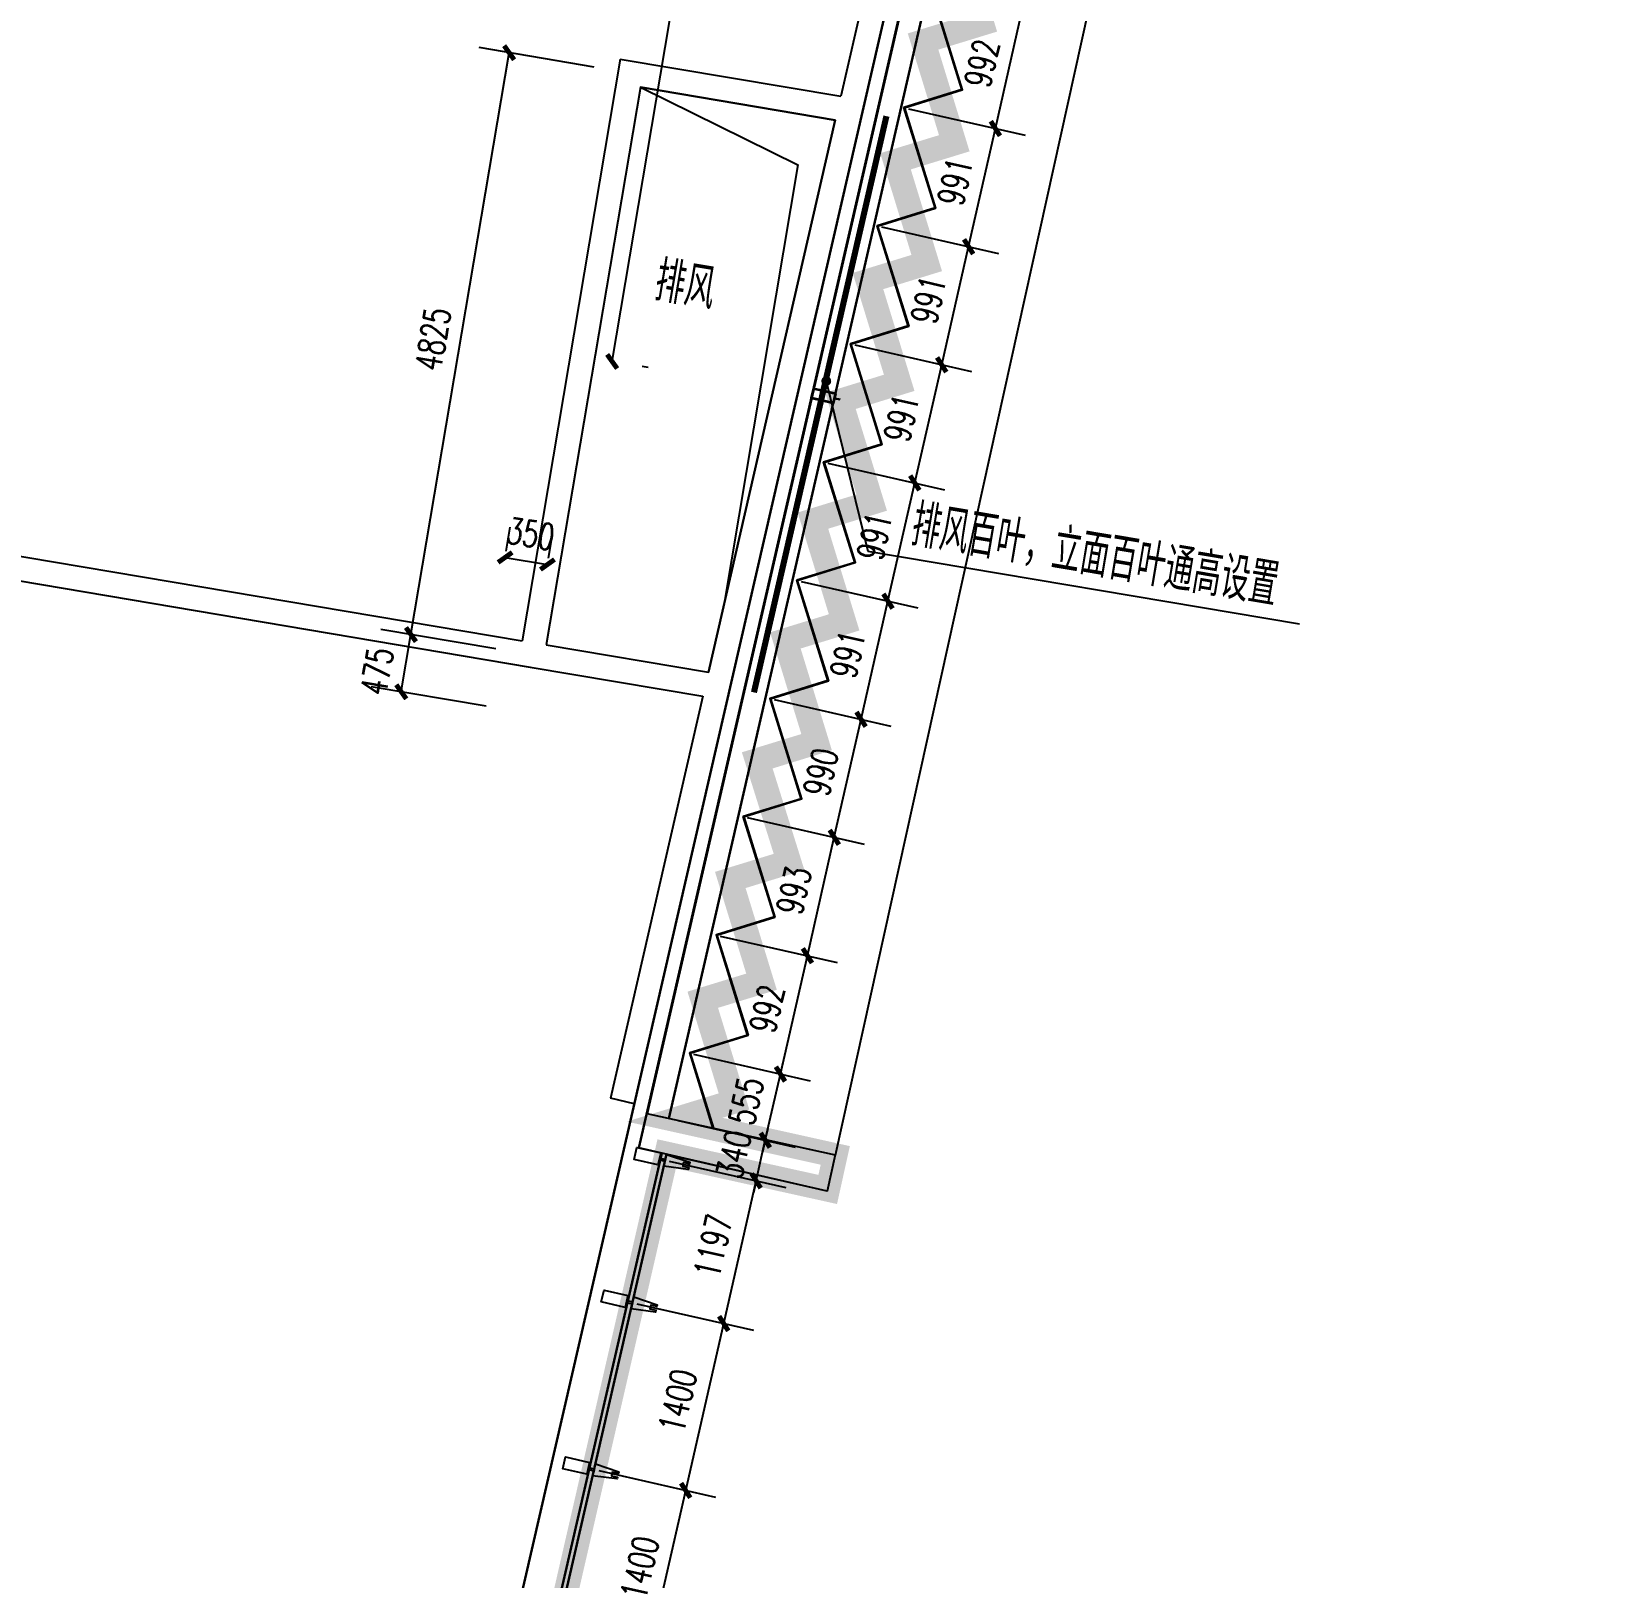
# Model space of a CAD drawing. Extents: x -936 to 12807311, y 101 to 1511157.
# Drawn here: x 12328799 to 12341746, y 1182663 to 1195302 of the extents above; entities that cross this region are included whole.
import ezdxf

# ---------------------------------------------------------------- set-up
doc = ezdxf.new("R2010")
doc.units = 0
doc.header["$LTSCALE"] = 1000
doc.header["$MEASUREMENT"] = 0
doc.linetypes.add('PX-PLAN-F2-T3$0$DASH', pattern=[0.35, 0.25, -0.1])
doc.linetypes.add('PX-PLAN-F2-T3$0$DASHED', pattern=[0.75, 0.5, -0.25])
for name, color, linetype in [('PX-GLAZ-F2$0$PX-GLAZ-F1$0$NSSH-0322', 2, 'Continuous'), ('PX-GLAZ-F2$0$PX-GLAZ-F2$0$PX-GLAZ-F2$0$幕墙线', 104, 'Continuous'), ('PX-GLAZ-F2$0$PX-GLAZ-F2$0$PX-GLAZ-F2$0$平台轮廓', 3, 'Continuous'), ('PX-GLAZ-F2$0$绿化', 3, 'Continuous'), ('PX-PLAN-F2-T3$0$00-百叶位置', 3, 'Continuous'), ('PX-PLAN-F2-T3$0$DIM_LEAD', 3, 'Continuous'), ('PX-PLAN-F2-T3$0$FIRE', 1, 'PX-PLAN-F2-T3$0$DASHED'), ('PX-PLAN-F2-T3$0$HOLE', 2, 'Continuous'), ('PX-PLAN-F2-T3$0$PUB_DIM', 3, 'Continuous'), ('PX-PLAN-F2-T3$0$PUB_TEXT', 7, 'Continuous'), ('PX-PLAN-F2-T3$0$WALL', 9, 'Continuous')]:
    doc.layers.add(name, color=color, linetype=linetype)
for name, color, linetype, lineweight in [('PX-GLAZ-F2$0$PX-GLAZ-F2$0$_EDO-ALUMINIUM-SECTION', 90, 'Continuous', 30), ('PX-GLAZ-F2$0$PX-GLAZ-F2$0$_EDO-GLASS-SECTION', 130, 'Continuous', 30), ('PX-GLAZ-F2$0$PX-GLAZ-F2$0$PX-GLAZ-F2$0$板边线', 36, 'Continuous', 30)]:
    doc.layers.add(name, color=color, linetype=linetype, lineweight=lineweight)
doc.styles.add('PX-PLAN-F2-T3$0$_TCH_DIM_T3', font='SIMPLEX', dxfattribs={"width": 0.705882, "bigfont": 'GBCBIG'})
doc.styles.add('PX-PLAN-F2-T3$0$Standard', font='gbenor.shx', dxfattribs={"bigfont": 'gbcbig.shx'})
doc.styles.add('PX-PLAN-F2-T3$0$XD2008', font='xd-hzs.shx', dxfattribs={"width": 0.7, "bigfont": 'xd-hztxt.shx'})
doc.dimstyles.new('PX-PLAN-F2-T3$0$_TCH_ARCH&&100', dxfattribs={"dimtxt": 212.5, "dimasz": 100, "dimexe": 250, "dimexo": 300, "dimgap": 118.75, "dimtad": 1, "dimdec": 0, "dimzin": 0, "dimdsep": 46, "dimtxsty": 'PX-PLAN-F2-T3$0$_TCH_DIM_T3', "dimblk": 'PX-PLAN-F2-T3$0$_ArchTick', "dimcen": 0.09, "dimclrd": 1, "dimclre": 1, "dimclrt": 4, "dimazin": 2, "dimtfac": 1, "dimtdec": 0, "dimtix": 1, "dimtmove": 2, "dimatfit": 3, "dimfxl": 0, "dimtolj": 1, "dimtzin": 0, "dimarcsym": 0})

# ---------------------------------------------------------------- blocks, each defined once
blk = doc.blocks.new('PX-PLAN-F2-T3$0$_ArchTick')
at = {"color": 0, "linetype": 'ByBlock', "const_width": 0.4}
blk.add_lwpolyline([(-0.5, -0.5), (0.5, 0.5)], dxfattribs=at)
blk = doc.blocks.new('*D1395')
at = {"layer": 'Defpoints', "color": 0, "transparency": 16777216}
for p in [(12332703, 1195130), (12333694, 1194963), (12332891, 1190205)]:
    blk.add_point(p, dxfattribs=at)
at = {"layer": 'PX-PLAN-F2-T3$0$PUB_DIM', "color": 1, "lineweight": -2, "transparency": 16777216}
for p, q in [((12331900, 1190372), (12332703, 1195130)), ((12333398, 1195013), (12332457, 1195172)), ((12332595, 1190255), (12331654, 1190414))]:
    blk.add_line(p, q, dxfattribs=at)
at = {"layer": 'PX-PLAN-F2-T3$0$PUB_DIM', "color": 1, "lineweight": -2, "transparency": 16777216, "xscale": 100, "yscale": 100, "zscale": 100}
for p, rotation in [((12332703, 1195130), 80.42361603304155), ((12331900, 1190372), 260.4236160330416)]:
    blk.add_blockref('PX-PLAN-F2-T3$0$_ArchTick', p, dxfattribs=dict(at, rotation=rotation))
at = {"layer": 'PX-PLAN-F2-T3$0$PUB_DIM', "color": 4, "transparency": 16777216, "insert": (12332080, 1192789), "char_height": 212.5, "attachment_point": 5, "rotation": 80.4236, "style": 'PX-PLAN-F2-T3$0$_TCH_DIM_T3'}
blk.add_mtext('\\A1;4825', dxfattribs=at)
blk = doc.blocks.new('*D1396')
at = {"layer": 'Defpoints', "color": 0, "transparency": 16777216}
for p in [(12331900, 1190372), (12332891, 1190205), (12332812, 1189737)]:
    blk.add_point(p, dxfattribs=at)
at = {"layer": 'PX-PLAN-F2-T3$0$PUB_DIM', "color": 1, "lineweight": -2, "transparency": 16777216}
for p, q in [((12332595, 1190255), (12331654, 1190414)), ((12331821, 1189904), (12331900, 1190372)), ((12332516, 1189787), (12331575, 1189945))]:
    blk.add_line(p, q, dxfattribs=at)
at = {"layer": 'PX-PLAN-F2-T3$0$PUB_DIM', "color": 1, "lineweight": -2, "transparency": 16777216, "xscale": 100, "yscale": 100, "zscale": 100}
for p, rotation in [((12331900, 1190372), 80.42361603295025), ((12331821, 1189904), 260.4236160329503)]:
    blk.add_blockref('PX-PLAN-F2-T3$0$_ArchTick', p, dxfattribs=dict(at, rotation=rotation))
at = {"layer": 'PX-PLAN-F2-T3$0$PUB_DIM', "color": 4, "transparency": 16777216, "insert": (12331622, 1190072), "char_height": 212.5, "attachment_point": 5, "rotation": 80.4236, "style": 'PX-PLAN-F2-T3$0$_TCH_DIM_T3'}
blk.add_mtext('\\A1;475', dxfattribs=at)
blk = doc.blocks.new('*D1423')
at = {"layer": 'Defpoints', "color": 0, "transparency": 16777216}
for p in [(12333016, 1190945), (12332628, 1190759), (12332975, 1190700)]:
    blk.add_point(p, dxfattribs=at)
at = {"layer": 'PX-PLAN-F2-T3$0$PUB_DIM', "color": 1, "lineweight": -2, "transparency": 16777216}
for p, q in [((12332678, 1191054), (12332711, 1191250)), ((12333025, 1190996), (12333058, 1191191)), ((12332670, 1191003), (12333016, 1190945))]:
    blk.add_line(p, q, dxfattribs=at)
at = {"layer": 'PX-PLAN-F2-T3$0$PUB_DIM', "color": 1, "lineweight": -2, "transparency": 16777216, "xscale": 100, "yscale": 100, "zscale": 100}
for p, rotation in [((12332670, 1191003), 170.4236160484448), ((12333016, 1190945), 350.4236160484448)]:
    blk.add_blockref('PX-PLAN-F2-T3$0$_ArchTick', p, dxfattribs=dict(at, rotation=rotation))
at = {"layer": 'PX-PLAN-F2-T3$0$PUB_DIM', "color": 4, "transparency": 16777216, "insert": (12332880, 1191196), "char_height": 212.5, "attachment_point": 5, "rotation": 350.4236, "style": 'PX-PLAN-F2-T3$0$_TCH_DIM_T3'}
blk.add_mtext('\\A1;350', dxfattribs=at)
blk = doc.blocks.new('*D1517')
at = {"layer": 'Defpoints', "color": 0, "transparency": 16777216}
for p in [(12333143, 1183601), (12334146, 1183373), (12332832, 1182236)]:
    blk.add_point(p, dxfattribs=at)
at = {"layer": 'PX-PLAN-F2-T3$0$PUB_DIM', "color": 1, "lineweight": -2, "transparency": 16777216}
for p, q in [((12333435, 1183535), (12334390, 1183318)), ((12333836, 1182008), (12334146, 1183373)), ((12333125, 1182170), (12334080, 1181952))]:
    blk.add_line(p, q, dxfattribs=at)
at = {"layer": 'PX-PLAN-F2-T3$0$PUB_DIM', "color": 1, "lineweight": -2, "transparency": 16777216, "xscale": 100, "yscale": 100, "zscale": 100}
for p, rotation in [((12334146, 1183373), 77.19157221366096), ((12333836, 1182008), 257.1915722136609)]:
    blk.add_blockref('PX-PLAN-F2-T3$0$_ArchTick', p, dxfattribs=dict(at, rotation=rotation))
at = {"layer": 'PX-PLAN-F2-T3$0$PUB_DIM', "color": 4, "transparency": 16777216, "insert": (12333772, 1182740), "char_height": 212.5, "attachment_point": 5, "rotation": 77.1916, "style": 'PX-PLAN-F2-T3$0$_TCH_DIM_T3'}
blk.add_mtext('\\A1;1400', dxfattribs=at)
blk = doc.blocks.new('*D1518')
at = {"layer": 'Defpoints', "color": 0, "transparency": 16777216}
for p in [(12333453, 1184966), (12334457, 1184738), (12333143, 1183601)]:
    blk.add_point(p, dxfattribs=at)
at = {"layer": 'PX-PLAN-F2-T3$0$PUB_DIM', "color": 1, "lineweight": -2, "transparency": 16777216}
for p, q in [((12333746, 1184900), (12334701, 1184683)), ((12334146, 1183373), (12334457, 1184738)), ((12333435, 1183535), (12334390, 1183318))]:
    blk.add_line(p, q, dxfattribs=at)
at = {"layer": 'PX-PLAN-F2-T3$0$PUB_DIM', "color": 1, "lineweight": -2, "transparency": 16777216, "xscale": 100, "yscale": 100, "zscale": 100}
for p, rotation in [((12334457, 1184738), 77.19157221369225), ((12334146, 1183373), 257.1915722136923)]:
    blk.add_blockref('PX-PLAN-F2-T3$0$_ArchTick', p, dxfattribs=dict(at, rotation=rotation))
at = {"layer": 'PX-PLAN-F2-T3$0$PUB_DIM', "color": 4, "transparency": 16777216, "insert": (12334082, 1184105), "char_height": 212.5, "attachment_point": 5, "rotation": 77.1916, "style": 'PX-PLAN-F2-T3$0$_TCH_DIM_T3'}
blk.add_mtext('\\A1;1400', dxfattribs=at)
blk = doc.blocks.new('*D1519')
at = {"layer": 'Defpoints', "color": 0, "transparency": 16777216}
for p in [(12333718, 1186133), (12334722, 1185905), (12333453, 1184966)]:
    blk.add_point(p, dxfattribs=at)
at = {"layer": 'PX-PLAN-F2-T3$0$PUB_DIM', "color": 1, "lineweight": -2, "transparency": 16777216}
for p, q in [((12334011, 1186067), (12334966, 1185850)), ((12334457, 1184738), (12334722, 1185905)), ((12333746, 1184900), (12334701, 1184683))]:
    blk.add_line(p, q, dxfattribs=at)
at = {"layer": 'PX-PLAN-F2-T3$0$PUB_DIM', "color": 1, "lineweight": -2, "transparency": 16777216, "xscale": 100, "yscale": 100, "zscale": 100}
for p, rotation in [((12334722, 1185905), 77.19157221368418), ((12334457, 1184738), 257.1915722136841)]:
    blk.add_blockref('PX-PLAN-F2-T3$0$_ArchTick', p, dxfattribs=dict(at, rotation=rotation))
at = {"layer": 'PX-PLAN-F2-T3$0$PUB_DIM', "color": 4, "transparency": 16777216, "insert": (12334370, 1185372), "char_height": 212.5, "attachment_point": 5, "rotation": 77.1916, "style": 'PX-PLAN-F2-T3$0$_TCH_DIM_T3'}
blk.add_mtext('\\A1;1197', dxfattribs=at)
blk = doc.blocks.new('*D1520')
at = {"layer": 'Defpoints', "color": 0, "transparency": 16777216}
for p in [(12333794, 1186465), (12334797, 1186237), (12333718, 1186133)]:
    blk.add_point(p, dxfattribs=at)
at = {"layer": 'PX-PLAN-F2-T3$0$PUB_DIM', "color": 1, "lineweight": -2, "transparency": 16777216}
for p, q in [((12334086, 1186399), (12335041, 1186181)), ((12334797, 1186237), (12334820, 1186334)), ((12334722, 1185905), (12334797, 1186237)), ((12334011, 1186067), (12334966, 1185850)), ((12334722, 1185905), (12334700, 1185808))]:
    blk.add_line(p, q, dxfattribs=at)
at = {"layer": 'PX-PLAN-F2-T3$0$PUB_DIM', "color": 1, "lineweight": -2, "transparency": 16777216, "xscale": 100, "yscale": 100, "zscale": 100}
for p, rotation in [((12334797, 1186237), 257.1915722134671), ((12334722, 1185905), 77.1915722134671)]:
    blk.add_blockref('PX-PLAN-F2-T3$0$_ArchTick', p, dxfattribs=dict(at, rotation=rotation))
at = {"layer": 'PX-PLAN-F2-T3$0$PUB_DIM', "color": 4, "transparency": 16777216, "insert": (12334540, 1186121), "char_height": 212.5, "attachment_point": 5, "rotation": 77.1916, "style": 'PX-PLAN-F2-T3$0$_TCH_DIM_T3'}
blk.add_mtext('\\A1;340', dxfattribs=at)
blk = doc.blocks.new('*D1521')
at = {"layer": 'Defpoints', "color": 0, "transparency": 16777216}
for p in [(12333917, 1187007), (12334921, 1186778), (12333794, 1186465)]:
    blk.add_point(p, dxfattribs=at)
at = {"layer": 'PX-PLAN-F2-T3$0$PUB_DIM', "color": 1, "lineweight": -2, "transparency": 16777216}
for p, q in [((12334209, 1186940), (12335164, 1186723)), ((12334921, 1186778), (12334943, 1186876)), ((12334797, 1186237), (12334921, 1186778)), ((12334086, 1186399), (12335041, 1186181)), ((12334797, 1186237), (12334775, 1186139))]:
    blk.add_line(p, q, dxfattribs=at)
at = {"layer": 'PX-PLAN-F2-T3$0$PUB_DIM', "color": 1, "lineweight": -2, "transparency": 16777216, "xscale": 100, "yscale": 100, "zscale": 100}
for p, rotation in [((12334921, 1186778), 257.1915722136838), ((12334797, 1186237), 77.19157221368381)]:
    blk.add_blockref('PX-PLAN-F2-T3$0$_ArchTick', p, dxfattribs=dict(at, rotation=rotation))
at = {"layer": 'PX-PLAN-F2-T3$0$PUB_DIM', "color": 4, "transparency": 16777216, "insert": (12334640, 1186558), "char_height": 212.5, "attachment_point": 5, "rotation": 77.1916, "style": 'PX-PLAN-F2-T3$0$_TCH_DIM_T3'}
blk.add_mtext('\\A1;555', dxfattribs=at)
blk = doc.blocks.new('*D1522')
at = {"layer": 'Defpoints', "color": 0, "transparency": 16777216}
for p in [(12334137, 1187974), (12335141, 1187746), (12333917, 1187007)]:
    blk.add_point(p, dxfattribs=at)
at = {"layer": 'PX-PLAN-F2-T3$0$PUB_DIM', "color": 1, "lineweight": -2, "transparency": 16777216}
for p, q in [((12334429, 1187907), (12335384, 1187690)), ((12334921, 1186778), (12335141, 1187746)), ((12334209, 1186940), (12335164, 1186723))]:
    blk.add_line(p, q, dxfattribs=at)
at = {"layer": 'PX-PLAN-F2-T3$0$PUB_DIM', "color": 1, "lineweight": -2, "transparency": 16777216, "xscale": 100, "yscale": 100, "zscale": 100}
for p, rotation in [((12335141, 1187746), 77.19157221374051), ((12334921, 1186778), 257.1915722137406)]:
    blk.add_blockref('PX-PLAN-F2-T3$0$_ArchTick', p, dxfattribs=dict(at, rotation=rotation))
at = {"layer": 'PX-PLAN-F2-T3$0$PUB_DIM', "color": 4, "transparency": 16777216, "insert": (12334811, 1187312), "char_height": 212.5, "attachment_point": 5, "rotation": 77.1916, "style": 'PX-PLAN-F2-T3$0$_TCH_DIM_T3'}
blk.add_mtext('\\A1;992', dxfattribs=at)
blk = doc.blocks.new('*D1523')
at = {"layer": 'Defpoints', "color": 0, "transparency": 16777216}
for p in [(12334357, 1188942), (12335361, 1188714), (12334137, 1187974)]:
    blk.add_point(p, dxfattribs=at)
at = {"layer": 'PX-PLAN-F2-T3$0$PUB_DIM', "color": 1, "lineweight": -2, "transparency": 16777216}
for p, q in [((12334650, 1188876), (12335604, 1188659)), ((12335141, 1187746), (12335361, 1188714)), ((12334429, 1187907), (12335384, 1187690))]:
    blk.add_line(p, q, dxfattribs=at)
at = {"layer": 'PX-PLAN-F2-T3$0$PUB_DIM', "color": 1, "lineweight": -2, "transparency": 16777216, "xscale": 100, "yscale": 100, "zscale": 100}
for p, rotation in [((12335361, 1188714), 77.19157221366567), ((12335141, 1187746), 257.1915722136657)]:
    blk.add_blockref('PX-PLAN-F2-T3$0$_ArchTick', p, dxfattribs=dict(at, rotation=rotation))
at = {"layer": 'PX-PLAN-F2-T3$0$PUB_DIM', "color": 4, "transparency": 16777216, "insert": (12335031, 1188280), "char_height": 212.5, "attachment_point": 5, "rotation": 77.1916, "style": 'PX-PLAN-F2-T3$0$_TCH_DIM_T3'}
blk.add_mtext('\\A1;993', dxfattribs=at)
blk = doc.blocks.new('*D1524')
at = {"layer": 'Defpoints', "color": 0, "transparency": 16777216}
for p in [(12334576, 1189907), (12335580, 1189679), (12334357, 1188942)]:
    blk.add_point(p, dxfattribs=at)
at = {"layer": 'PX-PLAN-F2-T3$0$PUB_DIM', "color": 1, "lineweight": -2, "transparency": 16777216}
for p, q in [((12334869, 1189841), (12335824, 1189624)), ((12335361, 1188714), (12335580, 1189679)), ((12334650, 1188876), (12335604, 1188659))]:
    blk.add_line(p, q, dxfattribs=at)
at = {"layer": 'PX-PLAN-F2-T3$0$PUB_DIM', "color": 1, "lineweight": -2, "transparency": 16777216, "xscale": 100, "yscale": 100, "zscale": 100}
for p, rotation in [((12335580, 1189679), 77.1915722136498), ((12335361, 1188714), 257.1915722136498)]:
    blk.add_blockref('PX-PLAN-F2-T3$0$_ArchTick', p, dxfattribs=dict(at, rotation=rotation))
at = {"layer": 'PX-PLAN-F2-T3$0$PUB_DIM', "color": 4, "transparency": 16777216, "insert": (12335251, 1189247), "char_height": 212.5, "attachment_point": 5, "rotation": 77.1916, "style": 'PX-PLAN-F2-T3$0$_TCH_DIM_T3'}
blk.add_mtext('\\A1;990', dxfattribs=at)
blk = doc.blocks.new('*D1525')
at = {"layer": 'Defpoints', "color": 0, "transparency": 16777216}
for p in [(12334796, 1190874), (12335800, 1190645), (12334576, 1189907)]:
    blk.add_point(p, dxfattribs=at)
at = {"layer": 'PX-PLAN-F2-T3$0$PUB_DIM', "color": 1, "lineweight": -2, "transparency": 16777216}
for p, q in [((12335089, 1190807), (12336044, 1190590)), ((12335580, 1189679), (12335800, 1190645)), ((12334869, 1189841), (12335824, 1189624))]:
    blk.add_line(p, q, dxfattribs=at)
at = {"layer": 'PX-PLAN-F2-T3$0$PUB_DIM', "color": 1, "lineweight": -2, "transparency": 16777216, "xscale": 100, "yscale": 100, "zscale": 100}
for p, rotation in [((12335800, 1190645), 77.1915722136835), ((12335580, 1189679), 257.1915722136835)]:
    blk.add_blockref('PX-PLAN-F2-T3$0$_ArchTick', p, dxfattribs=dict(at, rotation=rotation))
at = {"layer": 'PX-PLAN-F2-T3$0$PUB_DIM', "color": 4, "transparency": 16777216, "insert": (12335471, 1190212), "char_height": 212.5, "attachment_point": 5, "rotation": 77.1916, "style": 'PX-PLAN-F2-T3$0$_TCH_DIM_T3'}
blk.add_mtext('\\A1;991', dxfattribs=at)
blk = doc.blocks.new('*D1526')
at = {"layer": 'Defpoints', "color": 0, "transparency": 16777216}
for p in [(12335016, 1191840), (12336019, 1191612), (12334796, 1190874)]:
    blk.add_point(p, dxfattribs=at)
at = {"layer": 'PX-PLAN-F2-T3$0$PUB_DIM', "color": 1, "lineweight": -2, "transparency": 16777216}
for p, q in [((12335308, 1191773), (12336263, 1191556)), ((12335800, 1190645), (12336019, 1191612)), ((12335089, 1190807), (12336044, 1190590))]:
    blk.add_line(p, q, dxfattribs=at)
at = {"layer": 'PX-PLAN-F2-T3$0$PUB_DIM', "color": 1, "lineweight": -2, "transparency": 16777216, "xscale": 100, "yscale": 100, "zscale": 100}
for p, rotation in [((12336019, 1191612), 77.19157221371616), ((12335800, 1190645), 257.1915722137161)]:
    blk.add_blockref('PX-PLAN-F2-T3$0$_ArchTick', p, dxfattribs=dict(at, rotation=rotation))
at = {"layer": 'PX-PLAN-F2-T3$0$PUB_DIM', "color": 4, "transparency": 16777216, "insert": (12335690, 1191178), "char_height": 212.5, "attachment_point": 5, "rotation": 77.1916, "style": 'PX-PLAN-F2-T3$0$_TCH_DIM_T3'}
blk.add_mtext('\\A1;991', dxfattribs=at)
blk = doc.blocks.new('*D1527')
at = {"layer": 'Defpoints', "color": 0, "transparency": 16777216}
for p in [(12335235, 1192806), (12336239, 1192578), (12335016, 1191840)]:
    blk.add_point(p, dxfattribs=at)
at = {"layer": 'PX-PLAN-F2-T3$0$PUB_DIM', "color": 1, "lineweight": -2, "transparency": 16777216}
for p, q in [((12335528, 1192740), (12336483, 1192522)), ((12336019, 1191612), (12336239, 1192578)), ((12335308, 1191773), (12336263, 1191556))]:
    blk.add_line(p, q, dxfattribs=at)
at = {"layer": 'PX-PLAN-F2-T3$0$PUB_DIM', "color": 1, "lineweight": -2, "transparency": 16777216, "xscale": 100, "yscale": 100, "zscale": 100}
for p, rotation in [((12336239, 1192578), 77.1915722136835), ((12336019, 1191612), 257.1915722136835)]:
    blk.add_blockref('PX-PLAN-F2-T3$0$_ArchTick', p, dxfattribs=dict(at, rotation=rotation))
at = {"layer": 'PX-PLAN-F2-T3$0$PUB_DIM', "color": 4, "transparency": 16777216, "insert": (12335910, 1192145), "char_height": 212.5, "attachment_point": 5, "rotation": 77.1916, "style": 'PX-PLAN-F2-T3$0$_TCH_DIM_T3'}
blk.add_mtext('\\A1;991', dxfattribs=at)
blk = doc.blocks.new('*D1528')
at = {"layer": 'Defpoints', "color": 0, "transparency": 16777216}
for p in [(12335455, 1193772), (12336459, 1193544), (12335235, 1192806)]:
    blk.add_point(p, dxfattribs=at)
at = {"layer": 'PX-PLAN-F2-T3$0$PUB_DIM', "color": 1, "lineweight": -2, "transparency": 16777216}
for p, q in [((12335748, 1193706), (12336703, 1193489)), ((12336239, 1192578), (12336459, 1193544)), ((12335528, 1192740), (12336483, 1192522))]:
    blk.add_line(p, q, dxfattribs=at)
at = {"layer": 'PX-PLAN-F2-T3$0$PUB_DIM', "color": 1, "lineweight": -2, "transparency": 16777216, "xscale": 100, "yscale": 100, "zscale": 100}
for p, rotation in [((12336459, 1193544), 77.19157221364732), ((12336239, 1192578), 257.1915722136473)]:
    blk.add_blockref('PX-PLAN-F2-T3$0$_ArchTick', p, dxfattribs=dict(at, rotation=rotation))
at = {"layer": 'PX-PLAN-F2-T3$0$PUB_DIM', "color": 4, "transparency": 16777216, "insert": (12336130, 1193111), "char_height": 212.5, "attachment_point": 5, "rotation": 77.1916, "style": 'PX-PLAN-F2-T3$0$_TCH_DIM_T3'}
blk.add_mtext('\\A1;991', dxfattribs=at)
blk = doc.blocks.new('*D1529')
at = {"layer": 'Defpoints', "color": 0, "transparency": 16777216}
for p in [(12335675, 1194738), (12336678, 1194510), (12335455, 1193772)]:
    blk.add_point(p, dxfattribs=at)
at = {"layer": 'PX-PLAN-F2-T3$0$PUB_DIM', "color": 1, "lineweight": -2, "transparency": 16777216}
for p, q in [((12335967, 1194672), (12336922, 1194455)), ((12336459, 1193544), (12336678, 1194510)), ((12335748, 1193706), (12336703, 1193489))]:
    blk.add_line(p, q, dxfattribs=at)
at = {"layer": 'PX-PLAN-F2-T3$0$PUB_DIM', "color": 1, "lineweight": -2, "transparency": 16777216, "xscale": 100, "yscale": 100, "zscale": 100}
for p, rotation in [((12336678, 1194510), 77.19157221365255), ((12336459, 1193544), 257.1915722136525)]:
    blk.add_blockref('PX-PLAN-F2-T3$0$_ArchTick', p, dxfattribs=dict(at, rotation=rotation))
at = {"layer": 'PX-PLAN-F2-T3$0$PUB_DIM', "color": 4, "transparency": 16777216, "insert": (12336349, 1194077), "char_height": 212.5, "attachment_point": 5, "rotation": 77.1916, "style": 'PX-PLAN-F2-T3$0$_TCH_DIM_T3'}
blk.add_mtext('\\A1;991', dxfattribs=at)
blk = doc.blocks.new('*D1530')
at = {"layer": 'Defpoints', "color": 0, "transparency": 16777216}
for p in [(12335895, 1195706), (12336898, 1195478), (12335675, 1194738)]:
    blk.add_point(p, dxfattribs=at)
at = {"layer": 'PX-PLAN-F2-T3$0$PUB_DIM', "color": 1, "lineweight": -2, "transparency": 16777216}
for p, q in [((12336187, 1195639), (12337142, 1195422)), ((12336678, 1194510), (12336898, 1195478)), ((12335967, 1194672), (12336922, 1194455))]:
    blk.add_line(p, q, dxfattribs=at)
at = {"layer": 'PX-PLAN-F2-T3$0$PUB_DIM', "color": 1, "lineweight": -2, "transparency": 16777216, "xscale": 100, "yscale": 100, "zscale": 100}
for p, rotation in [((12336898, 1195478), 77.19157221372326), ((12336678, 1194510), 257.1915722137232)]:
    blk.add_blockref('PX-PLAN-F2-T3$0$_ArchTick', p, dxfattribs=dict(at, rotation=rotation))
at = {"layer": 'PX-PLAN-F2-T3$0$PUB_DIM', "color": 4, "transparency": 16777216, "insert": (12336569, 1195044), "char_height": 212.5, "attachment_point": 5, "rotation": 77.1916, "style": 'PX-PLAN-F2-T3$0$_TCH_DIM_T3'}
blk.add_mtext('\\A1;992', dxfattribs=at)
blk = doc.blocks.new('*D1611')
at = {"layer": 'Defpoints', "color": 0, "transparency": 16777216}
for p in [(12334431, 1197861), (12334431, 1197861), (12333544, 1192605)]:
    blk.add_point(p, dxfattribs=at)
at = {"layer": 'PX-PLAN-F2-T3$0$PUB_DIM', "color": 1, "lineweight": -2, "transparency": 16777216}
for p, q in [((12333545, 1192605), (12334431, 1197861)), ((12334726, 1197811), (12334678, 1197819)), ((12333840, 1192555), (12333791, 1192563))]:
    blk.add_line(p, q, dxfattribs=at)
at = {"layer": 'PX-PLAN-F2-T3$0$PUB_DIM', "color": 1, "lineweight": -2, "transparency": 16777216, "xscale": 100, "yscale": 100, "zscale": 100}
for p, rotation in [((12334431, 1197861), 80.4236160671161), ((12333545, 1192605), 260.4236160671161)]:
    blk.add_blockref('PX-PLAN-F2-T3$0$_ArchTick', p, dxfattribs=dict(at, rotation=rotation))
at = {"layer": 'PX-PLAN-F2-T3$0$PUB_DIM', "color": 4, "transparency": 16777216, "insert": (12333843, 1195847), "char_height": 212.5, "attachment_point": 5, "rotation": 80.4236, "style": 'PX-PLAN-F2-T3$0$_TCH_DIM_T3'}
blk.add_mtext('\\A1;5330', dxfattribs=at)
blk = doc.blocks.new('PX-GLAZ-F2$0$PX-GLAZ-F2$0$标准块')
at = {"layer": 'PX-GLAZ-F2$0$PX-GLAZ-F2$0$_EDO-ALUMINIUM-SECTION'}
blk.add_line((0, 0), (0, -46, 0), dxfattribs=at)
at = {"layer": 'PX-GLAZ-F2$0$PX-GLAZ-F2$0$_EDO-ALUMINIUM-SECTION', "extrusion": (1.58294e-17, 0.001776, 0.999998)}
for points in [[(40, -49), (40, -85), (40, -233), (-40, -233), (-40, -85), (-40, -46), (40, -46)], [(37, -49), (37, -85), (37, -85), (37, -230), (-37, -230), (-37, -85), (-37, -85), (-37, -49), (37, -49)]]:
    blk.add_lwpolyline(points, close=True, dxfattribs=at)
blk = doc.blocks.new('PX-GLAZ-F2$0$T3T')
at = {"layer": 'PX-GLAZ-F2$0$PX-GLAZ-F1$0$NSSH-0322'}
for points in [[(-50, 50), (-50, 250), (50, 250), (50, 50), (-50, 50)], [(0, 0), (-50, 0)], [(50, 0), (30, -200), (15, -200), (15, -150), (-15, -150), (-15, -200), (-30, -200), (-50, 0)], [(-8, 50), (-8, 0)], [(0, 0), (50, 0)], [(8, 50), (8, 0)]]:
    blk.add_lwpolyline(points, dxfattribs=at)
blk = doc.blocks.new('PX-GLAZ-F2')
at = {"layer": 'PX-GLAZ-F2$0$绿化', "ltscale": 100}
h = blk.add_hatch(dxfattribs=at)
h.set_pattern_fill('CROSS', color=256, scale=200)
h.set_pattern_definition([(0, (0, 0), (317.5, 317.5), [158.75, -476.25]), (90, (79.38, -79.38), (-317.5, 317.5), [158.75, -476.25])])
edge = h.paths.add_edge_path()
edge.add_spline(control_points=[(12248706, 1227659.1), (12249131.2, 1228506.9), (12249645.7, 1229303.6), (12250243.3, 1230039.9)], knot_values=[0, 0, 0, 0, 0.216924, 0.216924, 0.216924, 0.216924], weights=[1, 0.9960825, 0.9960825, 1], degree=3, periodic=0)
edge.add_spline(control_points=[(12250243.3, 1230039.9), (12252309.9, 1232880.9), (12254376.5, 1235721.8), (12256443.1, 1238562.8)], knot_values=[0.216924, 0.216924, 0.216924, 0.216924, 1.216924, 1.216924, 1.216924, 1.216924], weights=[1, 1, 1, 1], degree=3, periodic=0)
edge.add_spline(control_points=[(12256443.1, 1238562.8), (12256855.1, 1239129.1), (12257479, 1239447.2), (12258179.2, 1239448.1)], knot_values=[1.216924, 1.216924, 1.216924, 1.216924, 2.1576116, 2.1576116, 2.1576116, 2.1576116], weights=[1, 0.9276084, 0.9276084, 1], degree=3, periodic=0)
edge.add_spline(control_points=[(12258179.2, 1239448.1), (12258879.5, 1239448.9), (12259504.2, 1239132.3), (12259917.5, 1238567)], knot_values=[2.1576116, 2.1576116, 2.1576116, 2.1576116, 3.0982992, 3.0982992, 3.0982992, 3.0982992], weights=[1, 0.9276084, 0.9276084, 1], degree=3, periodic=0)
edge.add_spline(control_points=[(12259917.5, 1238567), (12260548, 1237710.5), (12261178.5, 1236854), (12261808.9, 1235997.5)], knot_values=[3.0982992, 3.0982992, 3.0982992, 3.0982992, 4.0982992, 4.0982992, 4.0982992, 4.0982992], weights=[1, 1, 1, 1], degree=3, periodic=0)
edge.add_spline(control_points=[(12261808.9, 1235997.5), (12263521.2, 1233671.3), (12265804.9, 1231902.8), (12268485.4, 1230826.9)], knot_values=[4.0982992, 4.0982992, 4.0982992, 4.0982992, 4.6528594, 4.6528594, 4.6528594, 4.6528594], weights=[1, 0.9745357, 0.9745357, 1], degree=3, periodic=0)
edge.add_spline(control_points=[(12268485.4, 1230826.9), (12268662.4, 1231007.2), (12268731.6, 1231250.2), (12268676.3, 1231496.7)], knot_values=[4.6528594, 4.6528594, 4.6528594, 4.6528594, 5.6498533, 5.6498533, 5.6498533, 5.6498533], weights=[1, 0.9188681, 0.9188681, 1], degree=3, periodic=0)
edge.add_spline(control_points=[(12268676.3, 1231496.7), (12268617.1, 1231738.6), (12268468.8, 1231938.7), (12268254.4, 1232065.5)], knot_values=[5.6498533, 5.6498533, 5.6498533, 5.6498533, 6.4465126, 6.4465126, 6.4465126, 6.4465126], weights=[1, 0.9478068, 0.9478068, 1], degree=3, periodic=0)
edge.add_spline(control_points=[(12268254.4, 1232065.5), (12267103.1, 1232776.1), (12266083.6, 1233665.5), (12265223.4, 1234709.7)], knot_values=[6.4465126, 6.4465126, 6.4465126, 6.4465126, 6.7752636, 6.7752636, 6.7752636, 6.7752636], weights=[1, 0.9910138, 0.9910138, 1], degree=3, periodic=0)
edge.add_spline(control_points=[(12265223.4, 1234709.7), (12264096, 1236051.5), (12262129.6, 1238391.9), (12260372, 1242231), (12256480.6, 1243543.3), (12252849.4, 1241495), (12250340.6, 1238037), (12248070.6, 1234565), (12247519.7, 1230670.2), (12248353, 1228555.3), (12248706, 1227659.1)], knot_values=[6.7752636, 6.7752636, 6.7752636, 6.7752636, 5292.8749688, 9226.3852839, 12034.2999802, 16515.783225, 20509.8368597, 24941.2220346, 28831.152857, 31691.1016259, 31691.1016259, 31691.1016259, 31691.1016259], weights=[1, 1, 1, 1, 1, 1, 1, 1, 1, 1, 1], degree=3, periodic=0)
edge = h.paths.add_edge_path()
edge.add_line((12350572.1, 1250171.9), (12345847.5, 1250548.3))
edge.add_line((12345847.5, 1250548.3), (12342141.8, 1229321))
edge.add_arc((12336175.4, 1230692.1), 6121.9, 302.60421, 347.05847, ccw=False)
edge.add_arc((12345389.7, 1216855.3), 10503.8, 124.27677, 148.99986)
edge.add_arc((12344287.8, 1217517.4), 9218.3, 148.99986, 195.78563)
edge.add_arc((12226671.4, 1184267.2), 113007.7, 14.3349, 15.785626, ccw=False)
edge.add_arc((12324166, 1209181.5), 12380.1, -17.80782, 14.3349, ccw=False)
edge.add_line((12335952.9, 1205395.4), (12334257.7, 1200117.8))
edge.add_arc((12334246.6, 1197712), 2405.9, 11.27506, 89.73573, ccw=False)
edge.add_arc((12335021.7, 1197866.5), 1615.6, -9.56278, 11.27506, ccw=False)
edge.add_arc((12318788.1, 1200601.3), 18077.9, 349.66451, 350.43722, ccw=False)
edge.add_line((12336572.7, 1197357.9), (12337158.7, 1197228.4))
edge.add_line((12337158.7, 1197228.4), (12338932.8, 1205257.3))
edge.add_arc((12331756, 1206843.1), 7350, 347.53975, 385.14259)
edge.add_line((12338409.6, 1209966), (12337135.1, 1212681.5))
edge.add_arc((12343155, 1215506.9), 6650, 136.3842, 205.14259, ccw=False)
edge.add_line((12338340.5, 1220094.1), (12341350.4, 1223253.1))
edge.add_arc((12336029.1, 1228323.2), 7350, 316.3842, 350.09754)
edge.add_line((12343269.6, 1227059.2), (12347090.2, 1248944.5))
edge.add_line((12347090.2, 1248944.5), (12351754.6, 1248573))
edge.add_arc((12350316, 1248745.8), 1448.9, 353.14964, 439.81841)
edge = h.paths.add_edge_path()
edge.add_line((12329890.5, 1220636.8), (12332760, 1212631.4))
edge.add_line((12332760, 1212631.4), (12329676.6, 1211775.2))
edge.add_line((12329676.6, 1211775.2), (12331314.6, 1212230))
edge.add_line((12331314.6, 1212230), (12332557.8, 1207752.6))
edge.add_line((12332557.8, 1207752.6), (12330392.5, 1207151.4))
edge.add_arc((12335853.3, 1214426.6), 9096.6, 186.95866, 233.10806, ccw=False)
edge.add_arc((12340898.8, 1215042.4), 14179.5, 162.97302, 186.95866, ccw=False)
edge.add_arc((12329376.2, 1218571.1), 2128.8, 76.01983, 162.97302, ccw=False)
edge = h.paths.add_edge_path()
edge.add_spline(control_points=[(12297159.8, 1230058.2), (12297328.4, 1230848.4), (12297611.5, 1232175), (12298661.8, 1234113.7), (12300752.4, 1233643.1), (12302179.5, 1231710.5), (12305502.7, 1231446.7), (12308858, 1230950.4), (12312135.6, 1229259.9), (12315220.2, 1226420), (12318080.9, 1222865.1), (12322418.9, 1219690.6), (12322542.4, 1214282.7), (12320895.5, 1209063.7), (12315723.8, 1207150.9), (12311909, 1207413.1), (12309758.9, 1207758.4), (12309129.1, 1207859.5), (12310995.9, 1207584.2), (12312844.4, 1207963.6), (12314451.8, 1208952), (12317354.8, 1210737), (12318732.3, 1213854), (12318097.8, 1217202.3), (12317569.7, 1221919.1), (12314841.7, 1225803.1), (12310583.9, 1227900.3), (12307035.2, 1229914.1), (12303029.1, 1230689.2), (12298985.3, 1230144.5), (12298893.7, 1229984.7), (12298802.1, 1229824.9), (12298710.5, 1229665.1), (12298697.1, 1229625.6), (12298683.7, 1229586), (12298670.3, 1229546.5), (12298166.8, 1229717.1), (12297663.3, 1229887.7), (12297159.8, 1230058.2)], knot_values=[0, 0, 0, 0, 2509.7004078, 4213.3598332, 5630.1776835, 7984.5189108, 11137.8176945, 14924.0914678, 18297.5573608, 21965.6588708, 27403.8026942, 32175.7889264, 37032.3805134, 42474.2608416, 47438.6991661, 52055.119781, 53967.6326245, 53967.6326245, 53967.6326245, 53968.3303403, 53968.3303403, 53968.3303403, 53969.5371147, 53969.5371147, 53969.5371147, 53970.5387264, 53970.5387264, 53970.5387264, 53971.188756, 53971.188756, 53971.188756, 53972.188756, 53972.188756, 53972.188756, 53973.188756, 53973.188756, 53973.188756, 53974.188756, 53974.188756, 53974.188756, 53974.188756], weights=[1, 1, 1, 1, 1, 1, 1, 1, 1, 1, 1, 1, 1, 1, 1, 1, 1, 1, 0.9598425, 0.9598425, 1, 0.8822789, 0.8822789, 1, 0.9181306, 0.9181306, 1, 0.9650973, 0.9650973, 1, 1, 1, 1, 1, 1, 1, 1, 1, 1], degree=3, periodic=0)
edge = h.paths.add_edge_path()
edge.add_arc((12264417, 1231062), 31784.2, 288.69408, 306.13039)
edge.add_arc((12282712.2, 1205688.8), 536.1, 326.20587, 388.29705)
edge.add_arc((12282257.3, 1205342), 1104.7, 32.95484, 44.08798)
edge.add_arc((12296904.8, 1178998.3), 30446.8, 117.06634, 124.81688)
edge.add_arc((12270335.2, 1229379), 26995.3, 242.81788, 289.89359, ccw=False)
edge.add_arc((12269712.4, 1219643.1), 18465.3, 214.97876, 230.64533, ccw=False)
edge.add_arc((12280518, 1228316.3), 32304.1, 208.46123, 216.59643, ccw=False)
edge.add_line((12252118.2, 1212921.4), (12251073.7, 1212284.2))
edge.add_arc((12251548.3, 1211765), 703.4, 132.4299, 196.5559)
edge.add_arc((12269478.4, 1221332.5), 21012.7, 207.7011, 284.11957)
edge = h.paths.add_edge_path()
edge.add_arc((12233920.3, 1265851.6), 16144.8, -7.15606, 23.05907, ccw=False)
edge.add_arc((12272144.2, 1259604.6), 22605.3, 169.19974, 186.44518)
edge.add_line((12249681.8, 1257067.1), (12250208.3, 1252638.7))
edge.add_line((12250208.3, 1252638.7), (12250862.7, 1252716.6))
edge.add_arc((12273478.7, 1255109.2), 22742.2, 165.02933, 186.03914, ccw=False)
edge.add_arc((12521635.5, 1188752), 279617.8, 164.395979, 165.029333, ccw=False)
edge.add_arc((12246304.4, 1265646.6), 6249.3, 344.39598, 373.49578)
edge.add_arc((12241392.1, 1264467.7), 11301.1, 13.49578, 45.22187)
edge.add_line((12249352.2, 1272489.7), (12248777.5, 1272176.5))
edge.add_spline(control_points=[(12272311.3, 1185673.5), (12273059.3, 1190105.5), (12273807.4, 1194537.4), (12273916.6, 1195057.1), (12273551.9, 1195443.1), (12273187.2, 1195829.1), (12272662.2, 1195749.5), (12269776.4, 1195164.7), (12266890.5, 1194579.8), (12265653.8, 1194222), (12265338.4, 1192973.8), (12264835.5, 1189992.8), (12264332.5, 1187011.7), (12264187.7, 1185999.1), (12265170.5, 1185715.3), (12268131.7, 1185215.7), (12271092.9, 1184716.1), (12272121.2, 1184661.4), (12272311.3, 1185673.5)], knot_values=[0, 0, 0, 1, 1, 1.9642314, 1.9642314, 2.9284628, 2.9284628, 3.9284628, 3.9284628, 4.9701511, 4.9701511, 5.9701511, 5.9701511, 7.4018385, 7.4018385, 8.4018385, 8.4018385, 9.840172, 9.840172, 9.840172], weights=[1, 1, 1, 0.886016, 1, 0.886016, 1, 1, 1, 0.8673994, 1, 1, 1, 0.7545398, 1, 1, 1, 0.7523549, 1], degree=2, periodic=0)
at = {"layer": 'PX-GLAZ-F2$0$PX-GLAZ-F2$0$_EDO-ALUMINIUM-SECTION'}
for points in [[(12336153.5, 1195645.7), (12336407.7, 1194826.1), (12335934.5, 1194679.4), (12336188.7, 1193859.8), (12335715.5, 1193713), (12335969.7, 1192893.4), (12335496.5, 1192746.7), (12335750.7, 1191927.1), (12335277.5, 1191780.3), (12335531.7, 1190960.7), (12335058.5, 1190814), (12335312.7, 1189994.4), (12334839.5, 1189847.6), (12335093.7, 1189028.1), (12334620.5, 1188881.3), (12334874.7, 1188061.7), (12334401.5, 1187915), (12334655.7, 1187095.4), (12334182.6, 1186948.6), (12334372.3, 1186336.8)], [(12336149.8, 1195647.7), (12336404, 1194828.1), (12335930.8, 1194681.3), (12336185, 1193861.8), (12335711.8, 1193715), (12335966, 1192895.4), (12335492.8, 1192748.7), (12335747, 1191929.1), (12335273.8, 1191782.3), (12335528, 1190962.7), (12335054.8, 1190816), (12335309, 1189996.4), (12334835.8, 1189849.6), (12335090, 1189030), (12334616.8, 1188883.3), (12334871, 1188063.7), (12334397.8, 1187916.9), (12334652, 1187097.3), (12334178.8, 1186950.6), (12334368.9, 1186337.5)]]:
    blk.add_lwpolyline(points, dxfattribs=at)
at = {"layer": 'PX-GLAZ-F2$0$PX-GLAZ-F2$0$_EDO-ALUMINIUM-SECTION', "elevation": 41.4}
for points in [[(12331286.9, 1200572), (12334789.1, 1199981.2, -0.431537), (12336527, 1197379.3), (12334007.1, 1186415.9)], [(12331256.4, 1200391.4), (12334758.7, 1199800.6, -0.431537), (12336348.4, 1197420.4), (12333763.9, 1186175.6)], [(12331256.9, 1200394.3), (12334759.2, 1199803.5, -0.431537), (12336351.4, 1197419.7), (12333831.5, 1186456.3)]]:
    blk.add_lwpolyline(points, format="xyb", dxfattribs=at)
at = {"layer": 'PX-GLAZ-F2$0$PX-GLAZ-F2$0$_EDO-GLASS-SECTION', "elevation": 41.4}
for points in [[(12333990.6, 1186122), (12330402.3, 1170510, -0.3970998), (12323100.2, 1165632.8), (12283700, 1172280.2, -0.1972664), (12279831, 1174687.9), (12276578, 1179200.6, -0.2005594), (12275528.8, 1183707.4), (12277029, 1192599.6)], [(12333951.7, 1186131), (12330363.3, 1170519, -0.3970998), (12323106.9, 1165672.3), (12283706.7, 1172319.6, -0.1972664), (12279863.5, 1174711.3), (12276610.4, 1179224, -0.2005594), (12275568.2, 1183700.8), (12277068.4, 1192592.9)]]:
    blk.add_lwpolyline(points, format="xyb", dxfattribs=at)
at = {"layer": 'PX-GLAZ-F2$0$PX-GLAZ-F2$0$PX-GLAZ-F2$0$幕墙线'}
blk.add_lwpolyline([(12336153.5, 1195645.7), (12336407.7, 1194826.1), (12335934.5, 1194679.4), (12336188.7, 1193859.8), (12335715.5, 1193713), (12335969.7, 1192893.4), (12335496.5, 1192746.7), (12335750.7, 1191927.1), (12335277.5, 1191780.3), (12335531.7, 1190960.7), (12335058.5, 1190814), (12335312.7, 1189994.4), (12334839.5, 1189847.6), (12335093.7, 1189028.1), (12334620.5, 1188881.3), (12334874.7, 1188061.7), (12334401.5, 1187915), (12334655.7, 1187095.4), (12334182.6, 1186948.6), (12334372.3, 1186336.8), (12335369, 1186116.5), (12335303.5, 1185819.9), (12333990.6, 1186121.6), (12330401.6, 1170510, -0.3970998)], format="xyb", dxfattribs=at)
blk.add_lwpolyline([(12335369, 1186116.5), (12335303.5, 1185819.9), (12333763.5, 1186173.8), (12333828.5, 1186456.9)], close=True, dxfattribs=at)
at = {"layer": 'PX-GLAZ-F2$0$PX-GLAZ-F2$0$PX-GLAZ-F2$0$平台轮廓'}
blk.add_lwpolyline([(12351471.8, 1247943.4), (12347628.7, 1248249.6), (12343909.9, 1226947.5, -0.1481725), (12341821, 1222804.7), (12338811.1, 1219645.8, 0.3093528), (12337723.5, 1212957.6), (12338998, 1210242.1, -0.1655617), (12339567.5, 1205117), (12335368.2, 1186112.8)], format="xyb", dxfattribs=at)
at = {"layer": 'PX-GLAZ-F2$0$PX-GLAZ-F2$0$PX-GLAZ-F2$0$板边线', "color": 30}
blk.add_lwpolyline([(12280448.5, 1200534.4), (12281426.9, 1201174, -0.1308199), (12296581.5, 1205861.9, -0.0517912), (12299066.1, 1205703.6), (12334738.4, 1199685.2, -0.431537), (12336233.7, 1197446.5), (12330060.5, 1170588.4, -0.3970998), (12323157.7, 1165977.9), (12283757.5, 1172625.2, -0.1972664), (12280114.2, 1174892.6), (12276861.1, 1179405.3, -0.2005594), (12275873.2, 1183649.2), (12278122.2, 1196979.9, -0.2091472)], format="xyb", close=True, dxfattribs=at)
at = {"layer": 'PX-GLAZ-F2$0$PX-GLAZ-F1$0$NSSH-0322', "extrusion": (0.002236, -0.003353, 0.999992), "rotation": 76.96073073798608}
for p in [(12333948.4, 1186158.7, 23599.9), (12333680.4, 1184992.6, 23644.8), (12333366, 1183628.2, 23607)]:
    blk.add_blockref('PX-GLAZ-F2$0$T3T', p, dxfattribs=at)
at = {"layer": 'PX-GLAZ-F2$0$PX-GLAZ-F2$0$_EDO-ALUMINIUM-SECTION', "rotation": 257.0556840582892}
blk.add_blockref('PX-GLAZ-F2$0$PX-GLAZ-F2$0$标准块', (12335409.1, 1192292.9, -0.4), dxfattribs=at)
blk = doc.blocks.new('PX-PLAN-F2-T3')
at = {"layer": 'PX-PLAN-F2-T3$0$00-百叶位置', "linetype": 'PX-PLAN-F2-T3$0$DASH', "ltscale": 4, "const_width": 50}
blk.add_lwpolyline([(12334704.165, 1189899.192), (12335787.195, 1194611.2)], dxfattribs=at)
at = {"layer": 'PX-PLAN-F2-T3$0$DIM_LEAD'}
for p, q in [((12335295.537, 1192444.536), (12335635.679, 1191053.962)), ((12335635.679, 1191053.962), (12339164.46, 1190458.609))]:
    blk.add_line(p, q, dxfattribs=at)
at = {"layer": 'PX-PLAN-F2-T3$0$DIM_LEAD', "const_width": 40}
blk.add_lwpolyline([(12335294.083, 1192464.483, 1), (12335296.991, 1192424.589, 1)], format="xyb", close=True, dxfattribs=at)
at = {"layer": 'PX-PLAN-F2-T3$0$FIRE', "ltscale": 3, "const_width": 200}
blk.add_lwpolyline([(12336311.83, 1196201.044), (12336567.106, 1195368.967), (12336086.706, 1195221.583), (12336341.982, 1194389.505), (12335861.582, 1194242.122), (12336116.858, 1193410.044), (12335636.458, 1193262.661), (12335891.734, 1192430.583), (12335411.334, 1192283.199), (12335666.61, 1191451.122), (12335186.21, 1191303.738), (12335441.486, 1190471.661), (12334961.086, 1190324.277), (12335216.362, 1189492.2), (12334731.039, 1189343.306), (12334991.238, 1188512.738), (12334510.838, 1188365.355), (12334766.114, 1187533.277), (12334285.714, 1187385.894), (12334540.99, 1186553.816), (12334055.667, 1186404.922), (12335368.956, 1186112.84), (12335307.458, 1185834.529), (12333990.71, 1186125.487), (12330401.565, 1170509.969, -0.397099797)], format="xyb", dxfattribs=at)
at = {"layer": 'PX-PLAN-F2-T3$0$HOLE'}
for points in [[(12333006.353, 1190287.049), (12334331.496, 1190063.479), (12335369.307, 1194578.749), (12335369.307, 1194578.749), (12333775.778, 1194847.599), (12333006.353, 1190287.049)], [(12333775.778, 1194847.599), (12335063.242, 1194213.577), (12334460.521, 1190624.837)]]:
    blk.add_lwpolyline(points, dxfattribs=at)
at = {"layer": 'PX-PLAN-F2-T3$0$WALL'}
for p, q in [((12336038.75, 1197491.338), (12335414.185, 1194774.004)), ((12336233.668, 1197446.537), (12335587.982, 1194637.311)), ((12333611.838, 1195078.084), (12332809.14, 1190320.321)), ((12333611.838, 1195078.084), (12335414.185, 1194774.004)), ((12333775.778, 1194847.599), (12333006.353, 1190287.049)), ((12333775.778, 1194847.599), (12335369.307, 1194578.749)), ((12335587.982, 1194637.311), (12334505.293, 1189926.787)), ((12335369.307, 1194578.749), (12334331.496, 1190063.479)), ((12325881.028, 1191489.187), (12332809.14, 1190320.321)), ((12325946.362, 1191275.337), (12332874.474, 1190106.472)), ((12333006.353, 1190287.049), (12334331.496, 1190063.479)), ((12332874.474, 1190106.472), (12334286.618, 1189868.225)), ((12334286.618, 1189868.225), (12333530.798, 1186579.832)), ((12334505.293, 1189926.787), (12333725.716, 1186535.031)), ((12333725.716, 1186535.031), (12333530.798, 1186579.832))]:
    blk.add_line(p, q, dxfattribs=at)
at = {"layer": 'PX-PLAN-F2-T3$0$PUB_TEXT', "color": 4, "style": 'PX-PLAN-F2-T3$0$Standard'}
blk.add_text('排风', height=337.5887, rotation=350.423616, dxfattribs=at).set_placement((12333876.867, 1193107, -5.289))
at = {"layer": 'PX-PLAN-F2-T3$0$PUB_TEXT', "style": 'PX-PLAN-F2-T3$0$XD2008', "width": 0.7}
blk.add_text('排风百叶，立面百叶通高设置', height=350, rotation=350.423616, dxfattribs=at).set_placement((12335973.917, 1191103.38))
at = {"layer": 'PX-PLAN-F2-T3$0$PUB_DIM'}
dim = blk.add_linear_dim(base=(12334431.3, 1197860.767), p1=(12333543.845, 1192604.931), p2=(12334430.595, 1197860.886), angle=80.4236161, dimstyle='PX-PLAN-F2-T3$0$_TCH_ARCH&&100', dxfattribs=at)
dim.commit()
dim.dimension.update_dxf_attribs({"geometry": '*D1611', "text_midpoint": (12333842.829, 1195847.001), "dimtype": 161})
for p1, p2, picture, middle in [((12335674.746, 1194738.429), (12335894.652, 1195705.691), '*D1530', (12336568.986, 1195043.753)), ((12335455.083, 1193772.235), (12335674.746, 1194738.429), '*D1529', (12336349.201, 1194077.025)), ((12335235.42, 1192806.042), (12335455.083, 1193772.235), '*D1528', (12336129.538, 1193110.832)), ((12335015.756, 1191839.848), (12335235.42, 1192806.042), '*D1527', (12335909.875, 1192144.638)), ((12334796.093, 1190873.654), (12335015.756, 1191839.848), '*D1526', (12335690.212, 1191178.444)), ((12334576.43, 1189907.461), (12334796.093, 1190873.654), '*D1525', (12335470.548, 1190212.251)), ((12334357.009, 1188942.335), (12334576.43, 1189907.461), '*D1524', (12335251.007, 1189246.591)), ((12334136.857, 1187973.989), (12334357.009, 1188942.335), '*D1523', (12335031.22, 1188279.855)), ((12333916.917, 1187006.581), (12334136.857, 1187973.989), '*D1522', (12334811.174, 1187311.978)), ((12333793.8, 1186465.045), (12333916.917, 1187006.581), '*D1521', (12334639.646, 1186557.506)), ((12333718.372, 1186133.277), (12333793.8, 1186465.045), '*D1520', (12334540.373, 1186120.854)), ((12333453.076, 1184966.364), (12333718.372, 1186133.277), '*D1519', (12334370.011, 1185371.513)), ((12333142.708, 1183601.204), (12333453.076, 1184966.364), '*D1518', (12334082.179, 1184105.477)), ((12332832.338, 1182236.036), (12333142.708, 1183601.204), '*D1517', (12333771.81, 1182740.313))]:
    dim = blk.add_aligned_dim(p1=p1, p2=p2, distance=-1029.301, dimstyle='PX-PLAN-F2-T3$0$_TCH_ARCH&&100', dxfattribs=at)
    dim.commit()
    dim.dimension.update_dxf_attribs({"geometry": picture, "text_midpoint": middle})
at = {"layer": 'PX-PLAN-F2-T3$0$PUB_DIM', "color": 6}
dim = blk.add_linear_dim(base=(12332703.153, 1195129.978), p1=(12332891.11, 1190205.079), p2=(12333693.808, 1194962.841), angle=80.423616, dimstyle='PX-PLAN-F2-T3$0$_TCH_ARCH&&100', override={"dimgap": 0}, dxfattribs=at)
dim.commit()
dim.dimension.update_dxf_attribs({"geometry": '*D1395', "text_midpoint": (12332079.94, 1192788.528), "dimtype": 161, "text_rotation": 80.423616})
dim = blk.add_linear_dim(base=(12333015.942, 1190944.982), p1=(12332628.498, 1190758.509), p2=(12332974.629, 1190700.112), angle=350.423616, text='350', dimstyle='PX-PLAN-F2-T3$0$_TCH_ARCH&&100', override={"dimgap": 0}, dxfattribs=at)
dim.commit()
dim.dimension.update_dxf_attribs({"geometry": '*D1423', "text_midpoint": (12332880.308, 1191196.045), "dimtype": 161, "text_rotation": 350.423616})
dim = blk.add_linear_dim(base=(12331900.455, 1190372.215), p1=(12332812.088, 1189736.699), p2=(12332891.11, 1190205.079), angle=80.423616, dimstyle='PX-PLAN-F2-T3$0$_TCH_ARCH&&100', dxfattribs=at)
dim.commit()
dim.dimension.update_dxf_attribs({"geometry": '*D1396', "text_midpoint": (12331621.706, 1190072.482), "dimtype": 161})

msp = doc.modelspace()

# ---------------------------------------------------------------- block references
for name in ['PX-GLAZ-F2', 'PX-PLAN-F2-T3']:
    msp.add_blockref(name, (0, 0))

doc.saveas('drawing.dxf')
